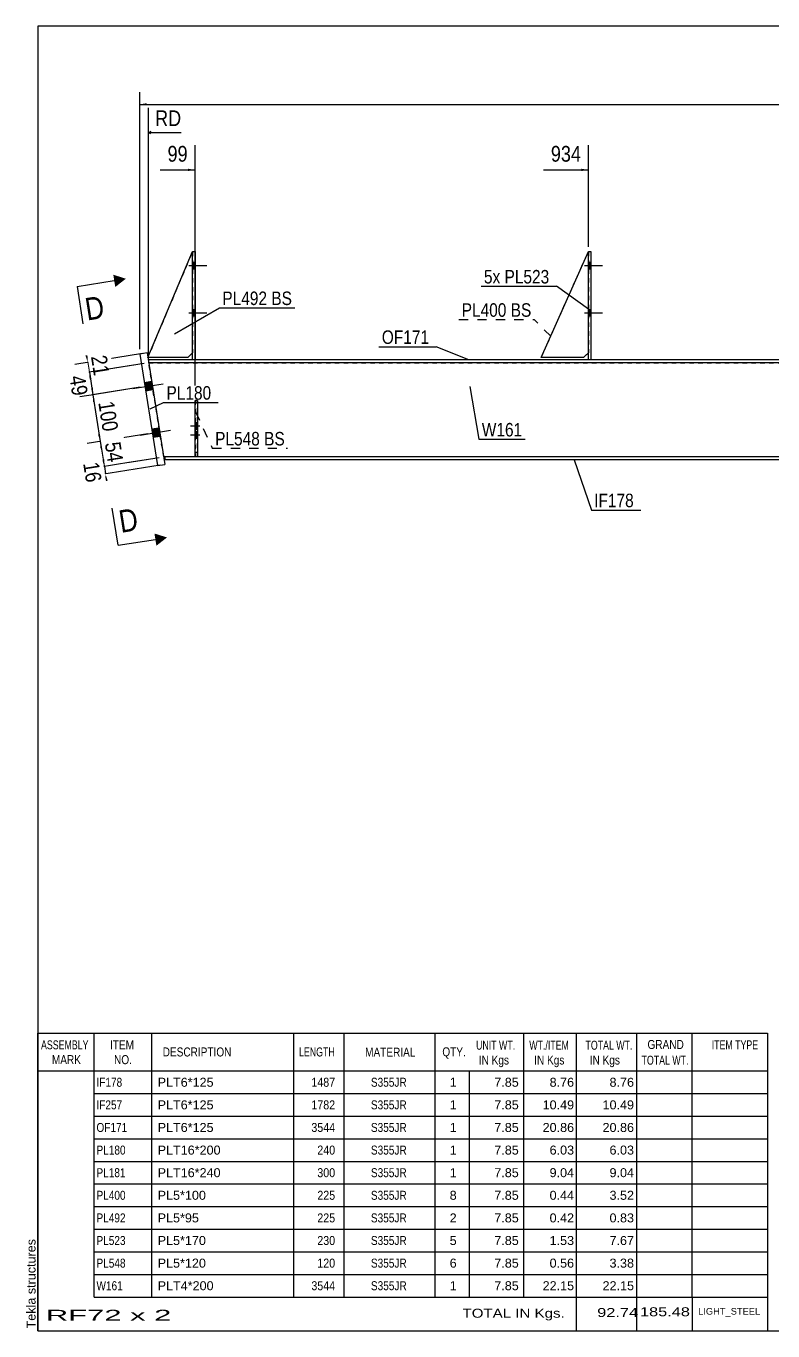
# Model space of a CAD drawing. Header units: millimetres. Extents: x -26 to 376, y -196 to 81.
# Drawn here: x -26 to 132.5, y -195.6 to 81.5 of the extents above; entities that cross this region are included whole.
import ezdxf

# ---------------------------------------------------------------- set-up
doc = ezdxf.new("R2010")
doc.units = ezdxf.units.MM
doc.linetypes.add('DXK_LINE_DOT1', pattern=[1.8814, 0.9407, -0.9407])
doc.linetypes.add('DXK_LINE_DOT2', pattern=[3.9198, 1.9599, -1.9599])
doc.styles.add('Arial', font='ARIAL.TTF', dxfattribs={"height": 0.2})
doc.styles.add('Arial Narrow', font='ARIALN.TTF', dxfattribs={"height": 0.2})

# ---------------------------------------------------------------- blocks, each defined once
blk = doc.blocks.new('Unknown-626819580-1211')
at = {"color": 5, "linetype": 'Continuous'}
for p, q in [((376.47, 81.47), (-23.53, 81.47)), ((-23.53, 81.47), (-23.53, -195.53)), ((376.47, -195.53), (376.47, 81.47)), ((-23.53, -195.53), (376.47, -195.53))]:
    blk.add_line(p, q, dxfattribs=at)
at = {"color": 174, "linetype": 'Continuous', "style": 'Arial'}
blk.add_text('Tekla structures', height=1.9102, rotation=90, dxfattribs=at).set_placement((-24.03, -195.03))
blk = doc.blocks.new('Part-626819580-1665 - 1646')
at = {"color": 2, "linetype": 'Continuous'}
for p, q in [((-0.33, 12.1), (-1.91, 11.85)), ((-1.91, 11.85), (1.85, -11.85)), ((-0.33, 12.1), (3.43, -11.6)), ((1.85, -11.85), (3.43, -11.6))]:
    blk.add_line(p, q, dxfattribs=at)
blk = doc.blocks.new('Part-626819580-1670 - 1646')
at = {"color": 2, "linetype": 'Continuous'}
for p, q in [((9.32, 10.6), (0, 10.6)), ((0, 10), (0, 10.6)), ((354.37, 10), (0, 10)), ((93.32, 10.6), (9.82, 10.6)), ((177.32, 10.6), (93.82, 10.6)), ((261.32, 10.6), (177.82, 10.6)), ((345.51, 10.6), (261.82, 10.6)), ((354.37, 10.6), (346.01, 10.6)), ((354.37, 10.6), (354.37, 10))]:
    blk.add_line(p, q, dxfattribs=at)
at = {"color": 7, "linetype": 'DXK_LINE_DOT1'}
for p, q in [((9.82, 10.6), (9.32, 10.6)), ((346.01, 10.6), (93.32, 10.6))]:
    blk.add_line(p, q, dxfattribs=at)
blk = doc.blocks.new('Part-626819580-1675 - 1646')
at = {"color": 2, "linetype": 'Continuous'}
for p, q in [((3.48, -10.6), (3.48, -10)), ((9.82, -10), (3.48, -10)), ((152.21, -10.6), (3.48, -10.6)), ((152.21, -10), (10.32, -10))]:
    blk.add_line(p, q, dxfattribs=at)
at = {"color": 7, "linetype": 'DXK_LINE_DOT1'}
for p, q in [((10.32, -10), (9.82, -10)), ((152.21, -10), (152.21, -10.6))]:
    blk.add_line(p, q, dxfattribs=at)
blk = doc.blocks.new('Part-626819580-1733 - 1646')
at = {"color": 2, "linetype": 'Continuous'}
for p, q in [((9.32, 10.6), (9.32, 33.6)), ((9.32, 33.6), (9.82, 33.6)), ((9.82, 33.6), (9.82, 10.6)), ((9.82, 10.6), (9.32, 10.6))]:
    blk.add_line(p, q, dxfattribs=at)
blk = doc.blocks.new('Part-626819580-1755 - 1646')
at = {"color": 2, "linetype": 'Continuous'}
for p, q in [((9.82, -10), (9.82, 2)), ((9.82, 2), (10.32, 2)), ((10.32, 2), (10.32, -10)), ((10.32, -10), (9.82, -10))]:
    blk.add_line(p, q, dxfattribs=at)
at = {"color": 7, "linetype": 'DXK_LINE_DOT1'}
blk.add_line((9.82, -9), (10.32, -9), dxfattribs=at)
blk = doc.blocks.new('Part-626819580-1777 - 1646')
at = {"color": 7, "linetype": 'DXK_LINE_DOT1'}
for p, q in [((-0.18, 11.1), (9.32, 33.6)), ((9.32, 33.6), (9.32, 12.1)), ((8.32, 11.1), (-0.18, 11.1)), ((9.32, 12.1), (8.32, 11.1))]:
    blk.add_line(p, q, dxfattribs=at)
blk = doc.blocks.new('Bolt-626819580-2503 - 1646')
at = {"linetype": 'Continuous'}
for points in [[(9.82, -2.69), (9.82, -4.09), (10.32, -4.09), (10.32, -2.69)], [(9.82, -4.6), (9.82, -6), (10.32, -6), (10.32, -4.6)]]:
    blk.add_hatch(color=3, dxfattribs=at).paths.add_polyline_path(points)
at = {"color": 3, "linetype": 'Continuous'}
for p, q in [((9.82, -2.69), (10.32, -2.69)), ((9.02, -3.39), (10.32, -3.39)), ((9.02, -5.3), (10.32, -5.3)), ((9.82, -4.09), (10.32, -4.09)), ((9.82, -4.6), (10.32, -4.6)), ((9.82, -6), (10.32, -6))]:
    blk.add_line(p, q, dxfattribs=at)
blk = doc.blocks.new('Part-626819580-1797 - 1646')
at = {"color": 2, "linetype": 'Continuous'}
for p, q in [((93.32, 10.6), (93.32, 33.6)), ((93.32, 33.6), (93.82, 33.6)), ((93.82, 33.6), (93.82, 10.6)), ((93.82, 10.6), (93.32, 10.6))]:
    blk.add_line(p, q, dxfattribs=at)
blk = doc.blocks.new('Part-626819580-2491 - 1646')
at = {"color": 7, "linetype": 'DXK_LINE_DOT1'}
for p, q in [((83.32, 11.1), (93.32, 33.6)), ((93.32, 33.6), (93.32, 12.1)), ((92.32, 11.1), (83.32, 11.1)), ((93.32, 12.1), (92.32, 11.1))]:
    blk.add_line(p, q, dxfattribs=at)
blk = doc.blocks.new('Part-626819580-1844 - 1646')
at = {"color": 7, "linetype": 'DXK_LINE_DOT1'}
for p, q in [((3.18, -10), (0, 10)), ((0, 10), (354.37, 10)), ((9.82, -10), (3.48, -10)), ((345.01, -10), (10.32, -10)), ((354.37, -10), (345.51, -10))]:
    blk.add_line(p, q, dxfattribs=at)
at = {"color": 2, "linetype": 'Continuous'}
for p, q in [((354.37, 10), (354.37, -10)), ((3.48, -10), (3.18, -10))]:
    blk.add_line(p, q, dxfattribs=at)
blk = doc.blocks.new('Bolt-626819580-1845 - 1646')
at = {"linetype": 'Continuous'}
for points in [[(-0.96, 5.83), (-0.67, 4.05), (0.91, 4.3), (0.62, 6.08)], [(-0.96, 5.83), (-0.67, 4.05), (0.91, 4.3), (0.62, 6.08)], [(0.61, -4.05), (0.9, -5.83), (2.48, -5.58), (2.19, -3.8)], [(0.61, -4.05), (0.9, -5.83), (2.48, -5.58), (2.19, -3.8)]]:
    blk.add_hatch(color=3, dxfattribs=at).paths.add_polyline_path(points)
at = {"color": 3, "linetype": 'Continuous'}
for p, q in [((-3.38, 4.53), (3.04, 5.55)), ((-3.38, 4.53), (3.04, 5.55)), ((-0.96, 5.83), (0.62, 6.08)), ((-0.96, 5.83), (0.62, 6.08)), ((-0.67, 4.05), (0.91, 4.3)), ((-0.67, 4.05), (0.91, 4.3)), ((-1.81, -5.35), (4.61, -4.33)), ((-1.81, -5.35), (4.61, -4.33)), ((0.61, -4.05), (2.19, -3.8)), ((0.61, -4.05), (2.19, -3.8)), ((0.9, -5.83), (2.48, -5.58)), ((0.9, -5.83), (2.48, -5.58))]:
    blk.add_line(p, q, dxfattribs=at)
blk = doc.blocks.new('Bolt-626819580-1847 - 1646')
at = {"linetype": 'Continuous'}
for points in [[(9.82, 29.93), (9.82, 31.33), (9.32, 31.33), (9.32, 29.93)], [(9.82, 29.93), (9.82, 31.33), (9.32, 31.33), (9.32, 29.93)], [(9.82, 29.93), (9.82, 31.33), (9.32, 31.33), (9.32, 29.93)], [(9.82, 19.93), (9.82, 21.33), (9.32, 21.33), (9.32, 19.93)], [(9.82, 19.93), (9.82, 21.33), (9.32, 21.33), (9.32, 19.93)], [(9.82, 19.93), (9.82, 21.33), (9.32, 21.33), (9.32, 19.93)]]:
    blk.add_hatch(color=3, dxfattribs=at).paths.add_polyline_path(points)
at = {"color": 3, "linetype": 'Continuous'}
for p, q in [((8.52, 30.63), (12.32, 30.63)), ((8.52, 30.63), (12.32, 30.63)), ((8.52, 30.63), (12.32, 30.63)), ((9.32, 31.33), (9.82, 31.33)), ((9.32, 31.33), (9.82, 31.33)), ((9.32, 31.33), (9.82, 31.33)), ((9.32, 29.93), (9.82, 29.93)), ((9.32, 29.93), (9.82, 29.93)), ((9.32, 29.93), (9.82, 29.93)), ((8.52, 20.63), (12.32, 20.63)), ((8.52, 20.63), (12.32, 20.63)), ((8.52, 20.63), (12.32, 20.63)), ((9.32, 21.33), (9.82, 21.33)), ((9.32, 21.33), (9.82, 21.33)), ((9.32, 21.33), (9.82, 21.33)), ((9.32, 19.93), (9.82, 19.93)), ((9.32, 19.93), (9.82, 19.93)), ((9.32, 19.93), (9.82, 19.93))]:
    blk.add_line(p, q, dxfattribs=at)
blk = doc.blocks.new('Bolt-626819580-1849 - 1646')
at = {"linetype": 'Continuous'}
for points in [[(93.82, 29.93), (93.82, 31.33), (93.32, 31.33), (93.32, 29.93)], [(93.82, 29.93), (93.82, 31.33), (93.32, 31.33), (93.32, 29.93)], [(93.82, 29.93), (93.82, 31.33), (93.32, 31.33), (93.32, 29.93)], [(93.82, 19.93), (93.82, 21.33), (93.32, 21.33), (93.32, 19.93)], [(93.82, 19.93), (93.82, 21.33), (93.32, 21.33), (93.32, 19.93)], [(93.82, 19.93), (93.82, 21.33), (93.32, 21.33), (93.32, 19.93)]]:
    blk.add_hatch(color=3, dxfattribs=at).paths.add_polyline_path(points)
at = {"color": 3, "linetype": 'Continuous'}
for p, q in [((92.52, 30.63), (96.32, 30.63)), ((92.52, 30.63), (96.32, 30.63)), ((92.52, 30.63), (96.32, 30.63)), ((93.32, 31.33), (93.82, 31.33)), ((93.32, 31.33), (93.82, 31.33)), ((93.32, 31.33), (93.82, 31.33)), ((93.32, 29.93), (93.82, 29.93)), ((93.32, 29.93), (93.82, 29.93)), ((93.32, 29.93), (93.82, 29.93)), ((92.52, 20.63), (96.32, 20.63)), ((92.52, 20.63), (96.32, 20.63)), ((92.52, 20.63), (96.32, 20.63)), ((93.32, 21.33), (93.82, 21.33)), ((93.32, 21.33), (93.82, 21.33)), ((93.32, 21.33), (93.82, 21.33)), ((93.32, 19.93), (93.82, 19.93)), ((93.32, 19.93), (93.82, 19.93)), ((93.32, 19.93), (93.82, 19.93))]:
    blk.add_line(p, q, dxfattribs=at)
blk = doc.blocks.new('Part-626819580-2492 - 1646')
at = {"color": 7, "linetype": 'DXK_LINE_DOT1'}
for p, q in [((9.82, 2), (9.82, -10)), ((10.32, 2), (9.82, 2)), ((10.32, -10), (10.32, 2))]:
    blk.add_line(p, q, dxfattribs=at)
blk = doc.blocks.new('Part-626819580-2496 - 1646')
at = {"color": 2, "linetype": 'Continuous'}
for p, q in [((-0.18, 11.1), (9.32, 33.6)), ((8.32, 11.1), (-0.18, 11.1)), ((9.32, 12.1), (8.32, 11.1))]:
    blk.add_line(p, q, dxfattribs=at)
blk = doc.blocks.new('Part-626819580-2499 - 1646')
at = {"color": 2, "linetype": 'Continuous'}
for p, q in [((83.32, 11.1), (93.32, 33.6)), ((92.32, 11.1), (83.32, 11.1)), ((93.32, 12.1), (92.32, 11.1))]:
    blk.add_line(p, q, dxfattribs=at)
blk = doc.blocks.new('Bolt-626819580-2515 - 1646')
at = {"color": 3, "linetype": 'DXK_LINE_DOT2'}
for p, q in [((9.82, -2.69), (10.32, -2.69)), ((8.87, -3.39), (12.17, -3.39)), ((8.87, -5.3), (12.17, -5.3)), ((9.82, -4.09), (10.32, -4.09)), ((9.82, -4.6), (10.32, -4.6)), ((9.82, -6), (10.32, -6))]:
    blk.add_line(p, q, dxfattribs=at)
blk = doc.blocks.new('StraightDimension-626819580-1854 - 1646')
at = {"linetype": 'Continuous'}
for points in [[(-12.94, 11.62), (-12.95, 10.1), (-13.43, 11.54)], [(-12.62, 6.47), (-12.61, 7.99), (-12.13, 6.55)]]:
    blk.add_hatch(color=4, dxfattribs=at).paths.add_polyline_path(points)
at = {"color": 4, "linetype": 'Continuous'}
for p, q in [((-1.32, 11.95), (-15.71, 9.66)), ((-0.99, 9.84), (-15.38, 7.55)), ((-12.95, 10.1), (-12.61, 7.99))]:
    blk.add_line(p, q, dxfattribs=at)
at = {"color": 0}
blk.add_wipeout([(-12.19, 6.27), (-7.35, 7.04), (-8.24, 12.64), (-13.08, 11.87)], dxfattribs=at)
at = {"color": 4, "style": 'Arial Narrow'}
blk.add_text('21', height=3.34, rotation=-80.9647, dxfattribs=at).set_placement((-12.28, 11.29))
blk = doc.blocks.new('StraightDimension-626819580-1869 - 1646')
at = {"linetype": 'Continuous'}
for points in [[(-12.62, 6.47), (-12.61, 7.99), (-12.13, 6.55)], [(-11.84, 4.7), (-11.85, 3.18), (-12.33, 4.63)]]:
    blk.add_hatch(color=4, dxfattribs=at).paths.add_polyline_path(points)
at = {"color": 4, "linetype": 'Continuous'}
for p, q in [((-0.99, 9.84), (-15.18, 7.59)), ((-12.61, 7.99), (-11.85, 3.18)), ((-1.8, 4.78), (-14.42, 2.78))]:
    blk.add_line(p, q, dxfattribs=at)
at = {"color": 0}
blk.add_wipeout([(-16.77, 2), (-11.93, 2.77), (-12.82, 8.36), (-17.66, 7.59)], dxfattribs=at)
at = {"color": 4, "style": 'Arial Narrow'}
blk.add_text('49', height=3.34, rotation=-80.9647, dxfattribs=at).set_placement((-16.86, 7.01))
blk = doc.blocks.new('StraightDimension-626819580-1882 - 1646')
at = {"linetype": 'Continuous'}
for points in [[(-11.86, 1.66), (-11.85, 3.18), (-11.37, 1.74)], [(-10.27, -5.17), (-10.28, -6.69), (-10.76, -5.25)]]:
    blk.add_hatch(color=4, dxfattribs=at).paths.add_polyline_path(points)
at = {"color": 4, "linetype": 'Continuous'}
for p, q in [((-1.8, 4.78), (-14.61, 2.74)), ((-11.85, 3.18), (-10.28, -6.69)), ((-0.23, -5.1), (-13.04, -7.13))]:
    blk.add_line(p, q, dxfattribs=at)
at = {"color": 0}
blk.add_wipeout([(-10.3, -5.58), (-5.46, -4.81), (-6.69, 2.89), (-11.53, 2.12)], dxfattribs=at)
at = {"color": 4, "style": 'Arial Narrow'}
blk.add_text('100', height=3.34, rotation=-80.9647, dxfattribs=at).set_placement((-10.73, 1.54))
blk = doc.blocks.new('StraightDimension-626819580-1892 - 1646')
at = {"linetype": 'Continuous'}
for points in [[(-10.29, -8.21), (-10.28, -6.69), (-9.8, -8.13)], [(-9.42, -10.49), (-9.43, -12.01), (-9.92, -10.56)]]:
    blk.add_hatch(color=4, dxfattribs=at).paths.add_polyline_path(points)
at = {"color": 4, "linetype": 'Continuous'}
for p, q in [((-0.23, -5.1), (-13.04, -7.13)), ((-10.28, -6.69), (-9.43, -12.01)), ((2.19, -10.16), (-12.2, -12.45))]:
    blk.add_line(p, q, dxfattribs=at)
at = {"color": 0}
blk.add_wipeout([(-9.26, -12.12), (-4.42, -11.35), (-5.31, -5.76), (-10.15, -6.53)], dxfattribs=at)
at = {"color": 4, "style": 'Arial Narrow'}
blk.add_text('54', height=3.34, rotation=-80.9647, dxfattribs=at).set_placement((-9.35, -7.11))
blk = doc.blocks.new('StraightDimension-626819580-1913 - 1646')
at = {"linetype": 'Continuous'}
for points in [[(-9.42, -10.49), (-9.43, -12.01), (-9.92, -10.56)], [(-9.19, -15.13), (-9.18, -13.61), (-8.7, -15.05)]]:
    blk.add_hatch(color=4, dxfattribs=at).paths.add_polyline_path(points)
at = {"color": 4, "linetype": 'Continuous'}
for p, q in [((2.19, -10.16), (-12, -12.41)), ((2.45, -11.76), (-11.75, -14.01)), ((-9.43, -12.01), (-9.18, -13.61))]:
    blk.add_line(p, q, dxfattribs=at)
at = {"color": 0}
blk.add_wipeout([(-13.85, -16.4), (-9.01, -15.63), (-9.9, -10.03), (-14.74, -10.8)], dxfattribs=at)
at = {"color": 4, "style": 'Arial Narrow'}
blk.add_text('16', height=3.34, rotation=-80.9647, dxfattribs=at).set_placement((-13.94, -11.38))
blk = doc.blocks.new('StraightDimension-626819580-3883 - 1646')
at = {"linetype": 'Continuous'}
for points in [[(-0.41, 64.61), (-1.91, 64.86), (-0.41, 65.11)], [(352.87, 65.11), (354.37, 64.86), (352.87, 64.61)]]:
    blk.add_hatch(color=4, dxfattribs=at).paths.add_polyline_path(points)
at = {"color": 4, "linetype": 'Continuous'}
for p, q in [((-1.91, 12.85), (-1.91, 67.46)), ((354.37, 11), (354.37, 67.46)), ((-1.91, 64.86), (354.37, 64.86))]:
    blk.add_line(p, q, dxfattribs=at)
at = {"color": 0}
blk.add_wipeout([(181.19, 65.01), (181.19, 69.91), (171.26, 69.91), (171.26, 65.01)], dxfattribs=at)
at = {"color": 4, "style": 'Arial Narrow'}
blk.add_text('3563', height=3.34, dxfattribs=at).set_placement((171.96, 65.71))
blk = doc.blocks.new('StraightDimension-626819580-4378 - 1646')
at = {"linetype": 'Continuous'}
blk.add_hatch(color=4, dxfattribs=at).paths.add_polyline_path([(91.82, 51.19), (93.32, 50.94), (91.82, 50.69)])
at = {"color": 4, "linetype": 'Continuous'}
for p, q in [((93.32, 34.6), (93.32, 56.19)), ((83.8, 50.94), (93.32, 50.94))]:
    blk.add_line(p, q, dxfattribs=at)
at = {"color": 0}
blk.add_wipeout([(92.46, 51.99), (92.46, 56.89), (84.66, 56.89), (84.66, 51.99)], dxfattribs=at)
at = {"color": 4, "style": 'Arial Narrow'}
blk.add_text('934', height=3.34, dxfattribs=at).set_placement((85.36, 52.69))
blk = doc.blocks.new('StraightDimension-626819580-4379 - 1646')
at = {"linetype": 'Continuous'}
blk.add_hatch(color=4, dxfattribs=at).paths.add_polyline_path([(8.32, 51.19), (9.82, 50.94), (8.32, 50.69)])
at = {"color": 4, "linetype": 'Continuous'}
for p, q in [((9.82, 3), (9.82, 56.19)), ((2.43, 50.94), (9.82, 50.94))]:
    blk.add_line(p, q, dxfattribs=at)
at = {"color": 0, "linetype": 'Continuous'}
blk.add_wipeout([(7.59, 59.54), (7.59, 64.44), (0.65, 64.44), (0.65, 59.54)], dxfattribs=at)
at = {"color": 4, "linetype": 'Continuous'}
for p, q in [((-0.03, 11), (-0.03, 64.09)), ((0.47, 59.09), (-0.03, 58.84)), ((0.47, 58.59), (-0.03, 58.84)), ((6.89, 58.84), (-0.03, 58.84))]:
    blk.add_line(p, q, dxfattribs=at)
at = {"color": 4, "linetype": 'Continuous', "style": 'Arial Narrow'}
blk.add_text('RD', height=3.34, dxfattribs=at).set_placement((1.35, 60.24))
at = {"color": 0}
blk.add_wipeout([(8.96, 51.99), (8.96, 56.89), (3.29, 56.89), (3.29, 51.99)], dxfattribs=at)
at = {"color": 4, "style": 'Arial Narrow'}
blk.add_text('99', height=3.34, dxfattribs=at).set_placement((3.99, 52.69))
blk = doc.blocks.new('CBS_BOM-626819580-4737')
at = {"color": 7, "linetype": 'Continuous'}
for p, q in [((-23.56, -140.36), (-23.56, -132.36)), ((-23.55, -132.36), (131.36, -132.36)), ((-11.56, -140.36), (-11.56, -132.36)), ((0.63, -140.36), (0.63, -132.36)), ((30.8, -140.36), (30.8, -132.36)), ((41.48, -140.36), (41.48, -132.36)), ((60.79, -140.36), (60.79, -132.36)), ((79.59, -140.36), (79.59, -132.36)), ((90.81, -140.36), (90.81, -132.36)), ((103.59, -140.36), (103.59, -132.36)), ((115.34, -140.36), (115.34, -132.36)), ((131.37, -132.37), (131.36, -140.35)), ((-23.56, -140.36), (131.37, -140.36)), ((-23.56, -145.16), (-23.56, -140.36)), ((-11.56, -145.16), (-11.56, -140.36)), ((0.63, -145.16), (0.63, -140.36)), ((30.8, -145.16), (30.8, -140.36)), ((41.48, -145.16), (41.48, -140.36)), ((60.79, -145.16), (60.79, -140.36)), ((68.06, -145.16), (68.06, -140.36)), ((79.59, -145.16), (79.59, -140.36)), ((90.81, -145.16), (90.81, -140.36)), ((103.59, -145.16), (103.59, -140.36)), ((115.36, -145.16), (115.36, -140.36)), ((131.37, -140.36), (131.37, -145.16)), ((-23.56, -149.96), (-23.56, -145.16)), ((-11.56, -145.16), (131.37, -145.16)), ((-11.56, -149.96), (-11.56, -145.16)), ((0.63, -149.96), (0.63, -145.16)), ((30.8, -149.96), (30.8, -145.16)), ((41.48, -149.96), (41.48, -145.16)), ((60.79, -149.96), (60.79, -145.16)), ((68.06, -149.96), (68.06, -145.16)), ((79.59, -149.96), (79.59, -145.16)), ((90.81, -149.96), (90.81, -145.16)), ((103.59, -149.96), (103.59, -145.16)), ((115.36, -149.96), (115.36, -145.16)), ((131.37, -145.16), (131.37, -149.96)), ((-23.56, -154.76), (-23.56, -149.96)), ((-11.56, -149.96), (131.37, -149.96)), ((-11.56, -154.76), (-11.56, -149.96)), ((0.63, -154.76), (0.63, -149.96)), ((30.8, -154.76), (30.8, -149.96)), ((41.48, -154.76), (41.48, -149.96)), ((60.79, -154.76), (60.79, -149.96)), ((68.06, -154.76), (68.06, -149.96)), ((79.59, -154.76), (79.59, -149.96)), ((90.81, -154.76), (90.81, -149.96)), ((103.59, -154.76), (103.59, -149.96)), ((115.36, -154.76), (115.36, -149.96)), ((131.37, -149.96), (131.37, -154.76)), ((-23.56, -159.56), (-23.56, -154.76)), ((-11.56, -154.76), (131.37, -154.76)), ((-11.56, -159.56), (-11.56, -154.76)), ((0.63, -159.56), (0.63, -154.76)), ((30.8, -159.56), (30.8, -154.76)), ((41.48, -159.56), (41.48, -154.76)), ((60.79, -159.56), (60.79, -154.76)), ((68.06, -159.56), (68.06, -154.76)), ((79.59, -159.56), (79.59, -154.76)), ((90.81, -159.56), (90.81, -154.76)), ((103.59, -159.56), (103.59, -154.76)), ((115.36, -159.56), (115.36, -154.76)), ((131.37, -154.76), (131.37, -159.56)), ((-23.56, -164.36), (-23.56, -159.56)), ((-11.56, -159.56), (131.37, -159.56)), ((-11.56, -164.36), (-11.56, -159.56)), ((0.63, -164.36), (0.63, -159.56)), ((30.8, -164.36), (30.8, -159.56)), ((41.48, -164.36), (41.48, -159.56)), ((60.79, -164.36), (60.79, -159.56)), ((68.06, -164.36), (68.06, -159.56)), ((79.59, -164.36), (79.59, -159.56)), ((90.81, -164.36), (90.81, -159.56)), ((103.59, -164.36), (103.59, -159.56)), ((115.36, -164.36), (115.36, -159.56)), ((131.37, -159.56), (131.37, -164.36)), ((-23.56, -169.16), (-23.56, -164.36)), ((-11.56, -164.36), (131.37, -164.36)), ((-11.56, -169.16), (-11.56, -164.36)), ((0.63, -169.16), (0.63, -164.36)), ((30.8, -169.16), (30.8, -164.36)), ((41.48, -169.16), (41.48, -164.36)), ((60.79, -169.16), (60.79, -164.36)), ((68.06, -169.16), (68.06, -164.36)), ((79.59, -169.16), (79.59, -164.36)), ((90.81, -169.16), (90.81, -164.36)), ((103.59, -169.16), (103.59, -164.36)), ((115.36, -169.16), (115.36, -164.36)), ((131.37, -164.36), (131.37, -169.16)), ((-23.56, -173.96), (-23.56, -169.16)), ((-11.56, -169.16), (131.37, -169.16)), ((-11.56, -173.96), (-11.56, -169.16)), ((0.63, -173.96), (0.63, -169.16)), ((30.8, -173.96), (30.8, -169.16)), ((41.48, -173.96), (41.48, -169.16)), ((60.79, -173.96), (60.79, -169.16)), ((68.06, -173.96), (68.06, -169.16)), ((79.59, -173.96), (79.59, -169.16)), ((90.81, -173.96), (90.81, -169.16)), ((103.59, -173.96), (103.59, -169.16)), ((115.36, -173.96), (115.36, -169.16)), ((131.37, -169.16), (131.37, -173.96)), ((-23.56, -178.76), (-23.56, -173.96)), ((-11.56, -173.96), (131.37, -173.96)), ((-11.56, -178.76), (-11.56, -173.96)), ((0.63, -178.76), (0.63, -173.96)), ((30.8, -178.76), (30.8, -173.96)), ((41.48, -178.76), (41.48, -173.96)), ((60.79, -178.76), (60.79, -173.96)), ((68.06, -178.76), (68.06, -173.96)), ((79.59, -178.76), (79.59, -173.96)), ((90.81, -178.76), (90.81, -173.96)), ((103.59, -178.76), (103.59, -173.96)), ((115.36, -178.76), (115.36, -173.96)), ((131.37, -173.96), (131.37, -178.76)), ((-23.56, -183.56), (-23.56, -178.76)), ((-11.56, -178.76), (131.37, -178.76)), ((-11.56, -183.56), (-11.56, -178.76)), ((0.63, -183.56), (0.63, -178.76)), ((30.8, -183.56), (30.8, -178.76)), ((41.48, -183.56), (41.48, -178.76)), ((60.79, -183.56), (60.79, -178.76)), ((68.06, -183.56), (68.06, -178.76)), ((79.59, -183.56), (79.59, -178.76)), ((90.81, -183.56), (90.81, -178.76)), ((103.59, -183.56), (103.59, -178.76)), ((115.36, -183.56), (115.36, -178.76)), ((131.37, -178.76), (131.37, -183.56)), ((-23.56, -188.36), (-23.56, -183.56)), ((-11.56, -183.56), (131.37, -183.56)), ((-11.56, -188.36), (-11.56, -183.56)), ((0.63, -188.36), (0.63, -183.56)), ((30.8, -188.36), (30.8, -183.56)), ((41.48, -188.36), (41.48, -183.56)), ((60.79, -188.36), (60.79, -183.56)), ((68.06, -188.36), (68.06, -183.56)), ((79.59, -188.36), (79.59, -183.56)), ((90.81, -188.36), (90.81, -183.56)), ((103.59, -188.36), (103.59, -183.56)), ((115.36, -188.36), (115.36, -183.56)), ((131.37, -183.56), (131.37, -188.36)), ((-23.56, -195.56), (-23.56, -188.38)), ((-11.56, -188.36), (131.37, -188.36)), ((90.81, -195.56), (90.81, -188.38)), ((103.59, -195.56), (103.59, -188.38)), ((115.4, -195.56), (115.4, -188.38)), ((131.37, -188.36), (131.37, -195.56)), ((-23.56, -195.56), (131.37, -195.56))]:
    blk.add_line(p, q, dxfattribs=at)
at = {"color": 3, "linetype": 'Continuous', "style": 'Arial'}
for s, height, width, p in [('ASSEMBLY', 1.91, 0.7, (-22.87, -135.78)), ('ITEM', 1.91, 0.8, (-8.23, -135.78)), ('DESCRIPTION', 1.9102, 0.8, (2.96, -137.29)), ('LENGTH', 1.91, 0.7, (31.9, -137.29)), ('MATERIAL', 1.91, 0.8, (45.93, -137.34)), ('QTY.', 1.91, 0.8, (62.32, -137.26)), ('UNIT WT.', 1.91, 0.7, (69.48, -135.86)), ('WT./ITEM', 1.91, 0.7, (80.78, -135.86)), ('TOTAL WT.', 1.91, 0.7, (92.71, -135.86)), ('GRAND', 1.91, 0.8, (105.87, -135.7)), ('ITEM TYPE', 1.91, 0.7, (119.5, -135.78)), ('MARK', 1.91, 0.8, (-20.56, -138.92)), ('NO.', 1.91, 0.8, (-7.37, -138.92)), ('IN Kgs', 1.91, 0.8, (70.06, -139)), ('IN Kgs', 1.91, 0.8, (81.82, -139)), ('IN Kgs', 1.91, 0.8, (93.61, -139)), ('TOTAL WT.', 1.91, 0.7, (104.61, -139.04))]:
    blk.add_text(s, height=height, dxfattribs=dict(at, width=width)).set_placement(p)
at = {"color": 7, "linetype": 'Continuous', "style": 'Arial'}
for s, width, p in [('IF178', 0.8, (-11.1, -143.72)), ('1487', 0.85, (34.52, -143.72)), ('S355JR', 0.8, (47.16, -143.72)), ('IF257', 0.8, (-11.1, -148.52)), ('1782', 0.85, (34.52, -148.52)), ('S355JR', 0.8, (47.16, -148.52)), ('OF171', 0.8, (-11.1, -153.32)), ('3544', 0.85, (34.52, -153.32)), ('S355JR', 0.8, (47.16, -153.32)), ('PL180', 0.8, (-11.1, -158.12)), ('240', 0.85, (35.78, -158.12)), ('S355JR', 0.8, (47.16, -158.12)), ('PL181', 0.8, (-11.1, -162.92)), ('300', 0.85, (35.78, -162.92)), ('S355JR', 0.8, (47.16, -162.92)), ('PL400', 0.8, (-11.1, -167.72)), ('225', 0.85, (35.78, -167.72)), ('S355JR', 0.8, (47.16, -167.72)), ('PL492', 0.8, (-11.1, -172.52)), ('225', 0.85, (35.78, -172.52)), ('S355JR', 0.8, (47.16, -172.52)), ('PL523', 0.8, (-11.1, -177.32)), ('230', 0.85, (35.78, -177.32)), ('S355JR', 0.8, (47.16, -177.32)), ('PL548', 0.8, (-11.1, -182.12)), ('120', 0.85, (35.78, -182.12)), ('S355JR', 0.8, (47.16, -182.12)), ('W161', 0.8, (-11.1, -186.92)), ('3544', 0.85, (34.52, -186.92)), ('S355JR', 0.8, (47.16, -186.92))]:
    blk.add_text(s, height=1.91, dxfattribs=dict(at, width=width)).set_placement(p)
for s, p in [('PLT6*125', (1.89, -143.72)), ('1', (63.88, -143.72)), ('7.85', (73.35, -143.72)), ('8.76', (85.09, -143.72)), ('8.76', (97.81, -143.72)), ('PLT6*125', (1.89, -148.52)), ('1', (63.88, -148.52)), ('7.85', (73.35, -148.52)), ('10.49', (83.61, -148.52)), ('10.49', (96.33, -148.52)), ('PLT6*125', (1.89, -153.32)), ('1', (63.88, -153.32)), ('7.85', (73.35, -153.32)), ('20.86', (83.61, -153.32)), ('20.86', (96.33, -153.32)), ('PLT16*200', (1.89, -158.12)), ('1', (63.88, -158.12)), ('7.85', (73.35, -158.12)), ('6.03', (85.09, -158.12)), ('6.03', (97.81, -158.12)), ('PLT16*240', (1.89, -162.92)), ('1', (63.88, -162.92)), ('7.85', (73.35, -162.92)), ('9.04', (85.09, -162.92)), ('9.04', (97.81, -162.92)), ('PL5*100', (1.89, -167.72)), ('8', (63.88, -167.72)), ('7.85', (73.35, -167.72)), ('0.44', (85.09, -167.72)), ('3.52', (97.81, -167.72)), ('PL5*95', (1.89, -172.52)), ('2', (63.88, -172.52)), ('7.85', (73.35, -172.52)), ('0.42', (85.09, -172.52)), ('0.83', (97.81, -172.52)), ('PL5*170', (1.89, -177.32)), ('5', (63.88, -177.32)), ('7.85', (73.35, -177.32)), ('1.53', (85.09, -177.32)), ('7.67', (97.81, -177.32)), ('PL5*120', (1.89, -182.12)), ('6', (63.88, -182.12)), ('7.85', (73.35, -182.12)), ('0.56', (85.09, -182.12)), ('3.38', (97.81, -182.12)), ('PLT4*200', (1.89, -186.92)), ('1', (63.88, -186.92)), ('7.85', (73.35, -186.92)), ('22.15', (83.61, -186.92)), ('22.15', (96.33, -186.92))]:
    blk.add_text(s, height=1.91, dxfattribs=at).set_placement(p)
at = {"color": 6, "linetype": 'Continuous', "style": 'Arial'}
for s, height, width, p in [('RF72 x 2', 2.292, 2.05, (-21.84, -193.37)), ('TOTAL IN Kgs.', 1.9102, 1.2, (66.6, -192.76)), ('92.74', 1.91, 1.3, (95.19, -192.61)), ('185.48', 1.91, 1.3, (104.27, -192.45))]:
    blk.add_text(s, height=height, dxfattribs=dict(at, width=width)).set_placement(p)
blk.add_text('LIGHT_STEEL', height=1.4135, dxfattribs=at).set_placement((116.62, -192.1))
blk = doc.blocks.new('Mark-626819580-1661 - 1646')
at = {"color": 0}
blk.add_wipeout([(13.26, 2.16), (13.26, 5.16), (3.76, 5.16), (3.76, 2.16)], dxfattribs=at)
blk.add_wipeout([(13.26, 2.16), (13.26, 5.16), (3.76, 5.16), (3.76, 2.16)], dxfattribs=at)
at = {"color": 7, "linetype": 'Continuous'}
for p, q in [((0.28, 0.22), (3.16, 1.56)), ((3.16, 1.56), (14.76, 1.56))]:
    blk.add_line(p, q, dxfattribs=at)
at = {"color": 3, "style": 'Arial Narrow'}
blk.add_text('PL180', height=2.863, dxfattribs=at).set_placement((3.76, 2.16))
blk = doc.blocks.new('Mark-626819580-1666 - 1646')
at = {"color": 7, "linetype": 'Continuous'}
blk.add_line((67.94, 10.6), (61.02, 13.4), dxfattribs=at)
at = {"color": 0}
blk.add_wipeout([(59.52, 14), (59.52, 17), (49.47, 17), (49.47, 14)], dxfattribs=at)
blk.add_wipeout([(59.52, 14), (59.52, 17), (49.47, 17), (49.47, 14)], dxfattribs=at)
at = {"color": 7, "linetype": 'Continuous'}
blk.add_line((48.87, 13.4), (61.02, 13.4), dxfattribs=at)
at = {"color": 3, "style": 'Arial Narrow'}
blk.add_text('OF171', height=2.863, dxfattribs=at).set_placement((49.47, 14))
blk = doc.blocks.new('Mark-626819580-1671 - 1646')
at = {"color": 0}
blk.add_wipeout([(102.95, -20.67), (102.95, -17.67), (94.55, -17.67), (94.55, -20.67)], dxfattribs=at)
blk.add_wipeout([(102.95, -20.67), (102.95, -17.67), (94.55, -17.67), (94.55, -20.67)], dxfattribs=at)
at = {"color": 7, "linetype": 'Continuous'}
for p, q in [((90.3, -10.6), (93.95, -21.27)), ((93.95, -21.27), (104.45, -21.27))]:
    blk.add_line(p, q, dxfattribs=at)
at = {"color": 3, "style": 'Arial Narrow'}
blk.add_text('IF178', height=2.863, dxfattribs=at).set_placement((94.55, -20.67))
blk = doc.blocks.new('SectionMark-626819580-2062 - 1646')
at = {"linetype": 'Continuous'}
for points in [[(-7.53, 28.68), (-4.86, 27.84), (-7.11, 26.08)], [(1.21, -26.26), (3.87, -27.1), (1.62, -28.85)]]:
    blk.add_hatch(color=30, dxfattribs=at).paths.add_polyline_path(points)
at = {"color": 30, "linetype": 'Continuous'}
blk.add_line((-15.23, 26.19), (-7.33, 27.44), dxfattribs=at)
at = {"color": 0, "linetype": 'Continuous'}
for points in [[(-9.16, 19.56), (-9.94, 24.5), (-13.85, 23.87), (-13.07, 18.94)], [(-1.99, -25.51), (-2.78, -20.57), (-6.69, -21.19), (-5.9, -26.13)]]:
    blk.add_wipeout(points, dxfattribs=at)
at = {"color": 30, "linetype": 'Continuous'}
for p, q in [((-15.23, 26.19), (-13.97, 18.29)), ((-6.49, -28.75), (-7.75, -20.85)), ((-6.49, -28.75), (1.41, -27.5))]:
    blk.add_line(p, q, dxfattribs=at)
at = {"color": 6, "linetype": 'Continuous', "style": 'Arial Narrow'}
for p in [(-13.07, 18.94), (-5.9, -26.13)]:
    blk.add_text('D', height=4.77, rotation=9.0355, dxfattribs=at).set_placement(p)
blk = doc.blocks.new('MarkSet-626819580-2625 - 1646')
at = {"color": 0}
blk.add_wipeout([(75.93, 19.76), (75.93, 22.76), (66.43, 22.76), (66.43, 19.76)], dxfattribs=at)
blk.add_wipeout([(75.93, 19.76), (75.93, 22.76), (66.43, 22.76), (66.43, 19.76)], dxfattribs=at)
blk.add_wipeout([(81.21, 19.76), (81.21, 22.76), (76.83, 22.76), (76.83, 19.76)], dxfattribs=at)
blk.add_wipeout([(81.21, 19.76), (81.21, 22.76), (76.83, 22.76), (76.83, 19.76)], dxfattribs=at)
at = {"color": 7, "linetype": 'DXK_LINE_DOT2'}
for p in [(65.83, 19.16), (85.35, 15.63)]:
    blk.add_line(p, (81.81, 19.16), dxfattribs=at)
at = {"color": 3, "style": 'Arial Narrow'}
for s, p in [('PL400', (66.43, 19.76)), ('BS', (76.83, 19.76))]:
    blk.add_text(s, height=2.863, dxfattribs=at).set_placement(p)
blk = doc.blocks.new('MarkSet-626819580-2117 - 1646')
at = {"color": 7, "linetype": 'Continuous'}
blk.add_line((93.32, 21.39), (86.52, 26.23), dxfattribs=at)
at = {"color": 0}
blk.add_wipeout([(74.62, 26.83), (74.62, 29.83), (71.15, 29.83), (71.15, 26.83)], dxfattribs=at)
blk.add_wipeout([(74.62, 26.83), (74.62, 29.83), (71.15, 29.83), (71.15, 26.83)], dxfattribs=at)
blk.add_wipeout([(85.02, 26.83), (85.02, 29.83), (75.52, 29.83), (75.52, 26.83)], dxfattribs=at)
blk.add_wipeout([(85.02, 26.83), (85.02, 29.83), (75.52, 29.83), (75.52, 26.83)], dxfattribs=at)
at = {"color": 7, "linetype": 'Continuous'}
blk.add_line((70.55, 26.23), (86.52, 26.23), dxfattribs=at)
at = {"color": 3, "style": 'Arial Narrow'}
for s, p in [('5x', (71.15, 26.83)), ('PL523', (75.52, 26.83))]:
    blk.add_text(s, height=2.863, dxfattribs=at).set_placement(p)
blk = doc.blocks.new('Mark-626819580-1840 - 1646')
at = {"color": 0}
blk.add_wipeout([(79.29, -5.65), (79.29, -2.65), (70.7, -2.65), (70.7, -5.65)], dxfattribs=at)
blk.add_wipeout([(79.29, -5.65), (79.29, -2.65), (70.7, -2.65), (70.7, -5.65)], dxfattribs=at)
at = {"color": 7, "linetype": 'Continuous'}
for p, q in [((68.17, 4.96), (70.1, -6.25)), ((70.1, -6.25), (79.89, -6.25))]:
    blk.add_line(p, q, dxfattribs=at)
at = {"color": 3, "style": 'Arial Narrow'}
blk.add_text('W161', height=2.863, dxfattribs=at).set_placement((70.7, -5.65))
blk = doc.blocks.new('MarkSet-626819580-3717 - 1646')
at = {"color": 0}
blk.add_wipeout([(25.12, 22.25), (25.12, 25.25), (15.62, 25.25), (15.62, 22.25)], dxfattribs=at)
blk.add_wipeout([(25.12, 22.25), (25.12, 25.25), (15.62, 25.25), (15.62, 22.25)], dxfattribs=at)
at = {"color": 7, "linetype": 'Continuous'}
blk.add_line((5.49, 16.15), (15.02, 21.65), dxfattribs=at)
at = {"color": 0}
blk.add_wipeout([(30.41, 22.25), (30.41, 25.25), (26.02, 25.25), (26.02, 22.25)], dxfattribs=at)
blk.add_wipeout([(30.41, 22.25), (30.41, 25.25), (26.02, 25.25), (26.02, 22.25)], dxfattribs=at)
at = {"color": 7, "linetype": 'Continuous'}
blk.add_line((15.02, 21.65), (31.01, 21.65), dxfattribs=at)
at = {"color": 3, "style": 'Arial Narrow'}
for s, p in [('PL492', (15.62, 22.25)), ('BS', (26.02, 22.25))]:
    blk.add_text(s, height=2.863, dxfattribs=at).set_placement(p)
blk = doc.blocks.new('MarkSet-626819580-3999 - 1646')
at = {"color": 0}
blk.add_wipeout([(23.59, -7.56), (23.59, -4.56), (14.09, -4.56), (14.09, -7.56)], dxfattribs=at)
blk.add_wipeout([(23.59, -7.56), (23.59, -4.56), (14.09, -4.56), (14.09, -7.56)], dxfattribs=at)
at = {"color": 7, "linetype": 'DXK_LINE_DOT2'}
blk.add_line((9.95, -0.43), (13.49, -8.16), dxfattribs=at)
at = {"color": 0}
blk.add_wipeout([(28.87, -7.56), (28.87, -4.56), (24.49, -4.56), (24.49, -7.56)], dxfattribs=at)
blk.add_wipeout([(28.87, -7.56), (28.87, -4.56), (24.49, -4.56), (24.49, -7.56)], dxfattribs=at)
at = {"color": 7, "linetype": 'DXK_LINE_DOT2'}
blk.add_line((13.49, -8.16), (29.47, -8.16), dxfattribs=at)
at = {"color": 3, "style": 'Arial Narrow'}
for s, p in [('PL548', (14.09, -7.56)), ('BS', (24.49, -7.56))]:
    blk.add_text(s, height=2.863, dxfattribs=at).set_placement(p)

msp = doc.modelspace()

# ---------------------------------------------------------------- block references
for name in ['Unknown-626819580-1211', 'Part-626819580-1777 - 1646', 'Part-626819580-2496 - 1646', 'Part-626819580-1733 - 1646', 'Part-626819580-2491 - 1646', 'Part-626819580-2499 - 1646', 'Part-626819580-1797 - 1646', 'Bolt-626819580-1847 - 1646', 'Bolt-626819580-1849 - 1646', 'Part-626819580-1665 - 1646', 'Part-626819580-1670 - 1646', 'Part-626819580-1844 - 1646', 'Bolt-626819580-1845 - 1646', 'Part-626819580-1755 - 1646', 'Part-626819580-2492 - 1646', 'Bolt-626819580-2515 - 1646', 'Bolt-626819580-2503 - 1646', 'Part-626819580-1675 - 1646', 'CBS_BOM-626819580-4737']:
    msp.add_blockref(name, (0, 0))

# ---------------------------------------------------------------- next in the draw order: block references
for name in ['StraightDimension-626819580-1854 - 1646', 'Mark-626819580-1840 - 1646', 'Mark-626819580-1671 - 1646']:
    msp.add_blockref(name, (0, 0))

# ---------------------------------------------------------------- next in the draw order: block references
msp.add_blockref('StraightDimension-626819580-1869 - 1646', (0, 0))

# ---------------------------------------------------------------- next in the draw order: block references
for name in ['StraightDimension-626819580-3883 - 1646', 'StraightDimension-626819580-1882 - 1646']:
    msp.add_blockref(name, (0, 0))

# ---------------------------------------------------------------- next in the draw order: block references
for name in ['StraightDimension-626819580-4379 - 1646', 'StraightDimension-626819580-4378 - 1646', 'Mark-626819580-1666 - 1646', 'StraightDimension-626819580-1892 - 1646']:
    msp.add_blockref(name, (0, 0))

# ---------------------------------------------------------------- next in the draw order: block references
for name in ['MarkSet-626819580-3717 - 1646', 'MarkSet-626819580-2625 - 1646', 'Mark-626819580-1661 - 1646', 'StraightDimension-626819580-1913 - 1646']:
    msp.add_blockref(name, (0, 0))

# ---------------------------------------------------------------- next in the draw order: block references
for name in ['SectionMark-626819580-2062 - 1646', 'MarkSet-626819580-2117 - 1646', 'MarkSet-626819580-3999 - 1646']:
    msp.add_blockref(name, (0, 0))

doc.saveas('drawing.dxf')
